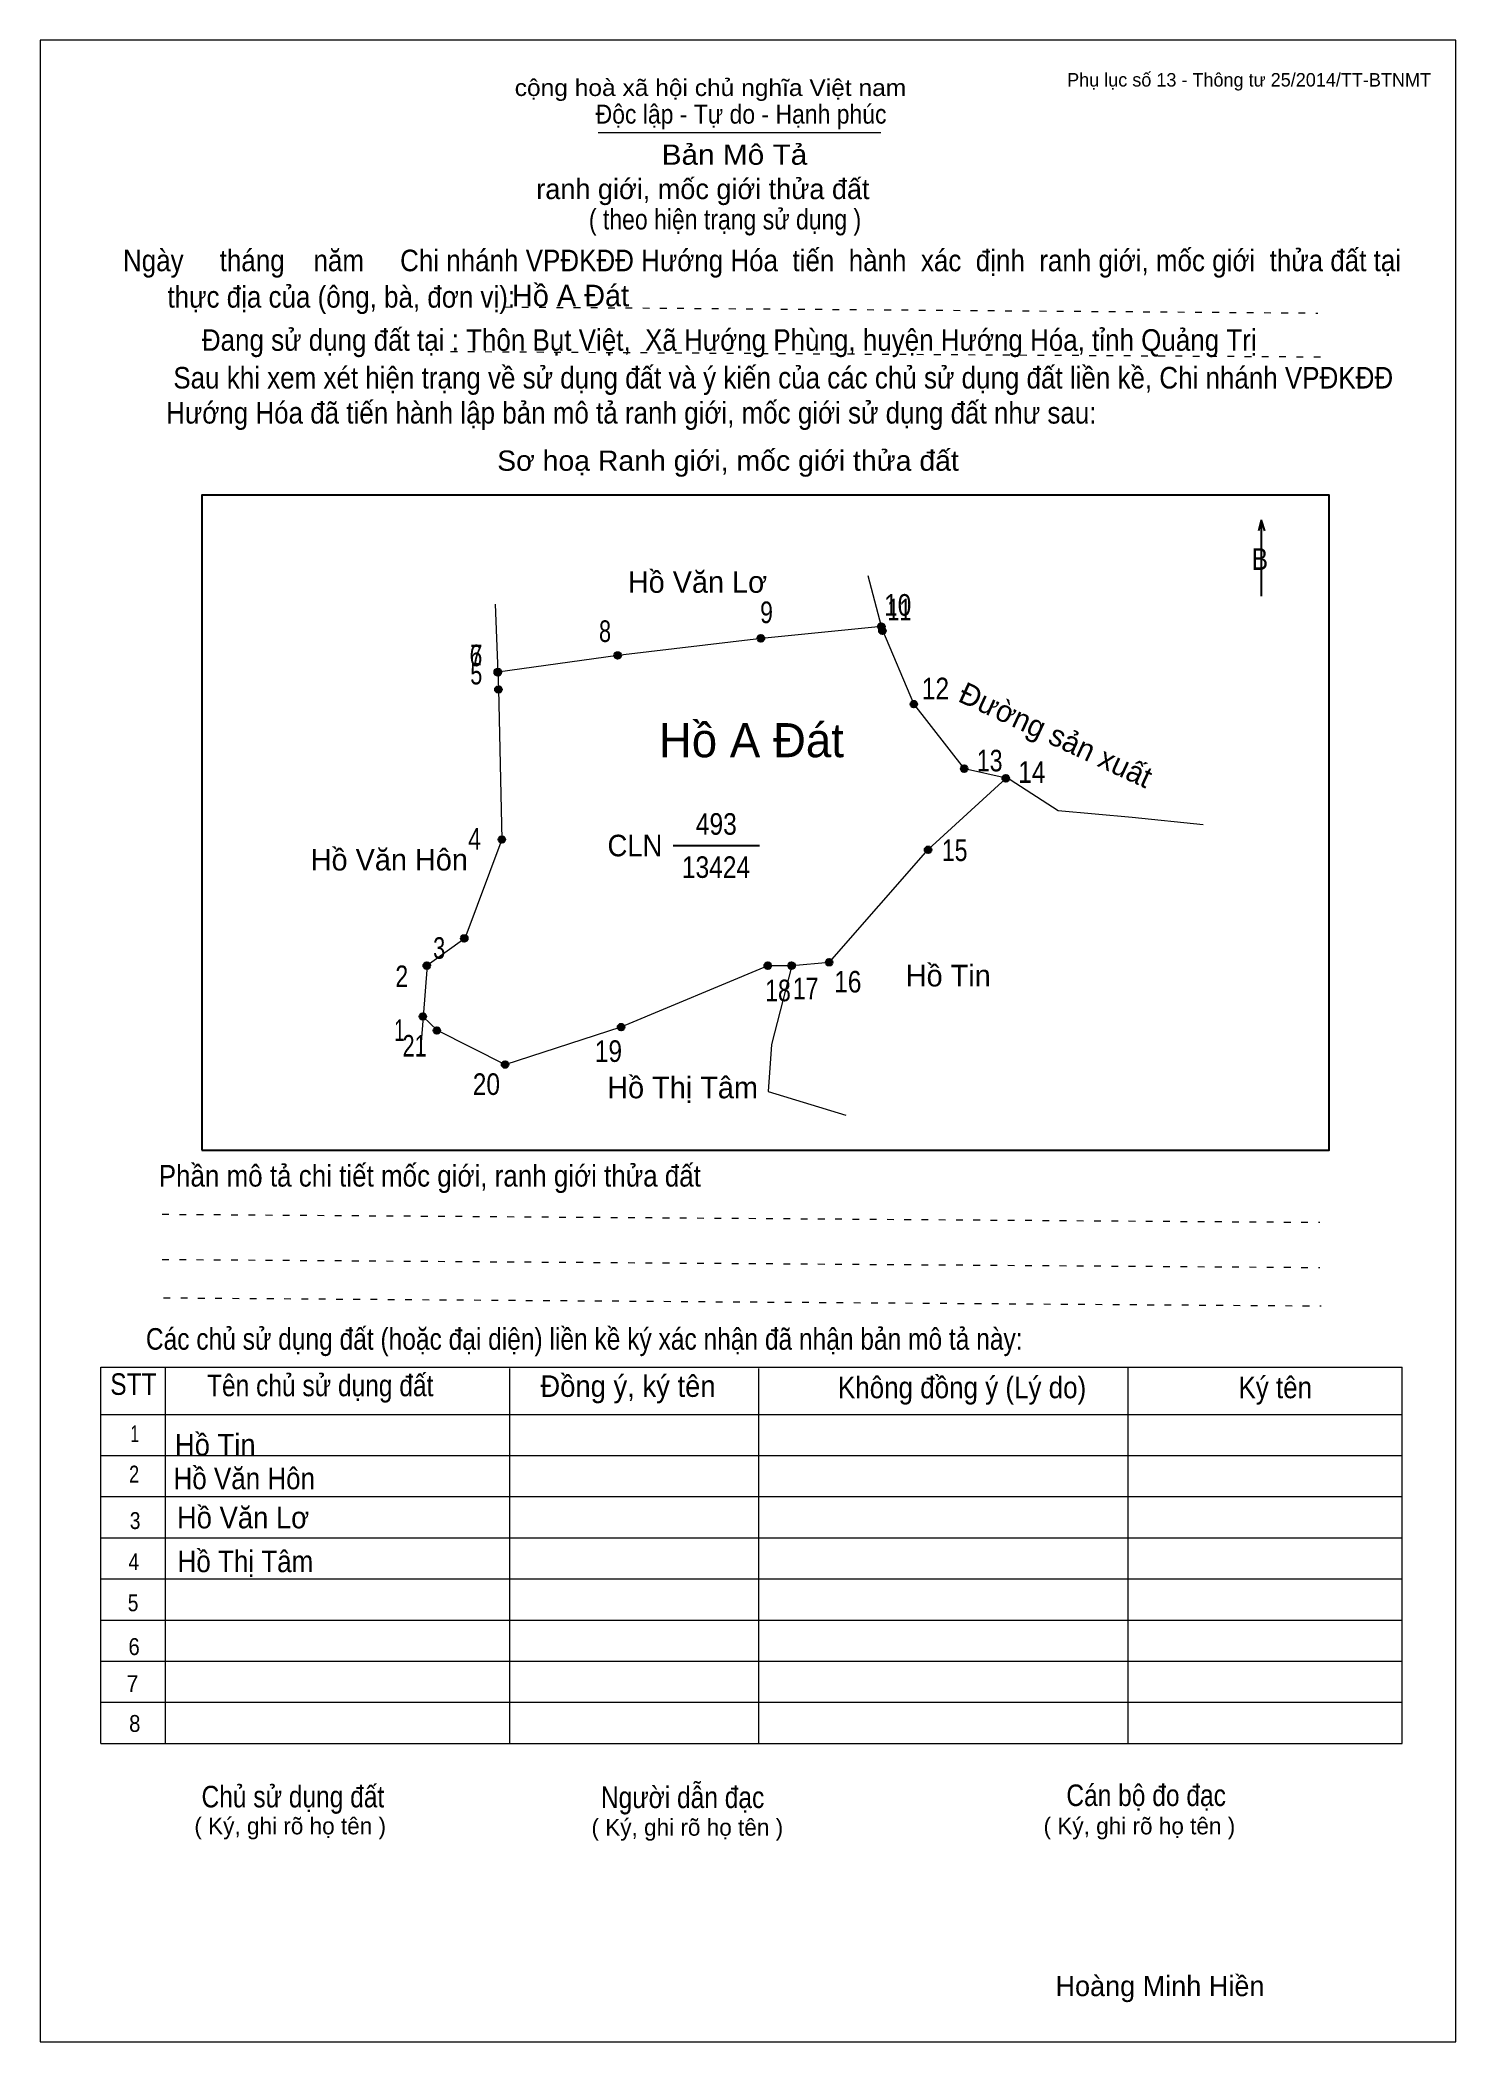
# Model space of a CAD drawing. Header units: centimetres. Extents: x 0 to 21, y 0 to 29.7.
import ezdxf
from ezdxf.enums import TextEntityAlignment as Align

# ---------------------------------------------------------------- set-up
doc = ezdxf.new("R2010")
doc.units = ezdxf.units.CM
doc.header["$LTSCALE"] = 0.13
doc.linetypes.add('DOTTED', pattern=[1.5, 0.3, -1.2])
for name, color, linetype, lineweight in [('1', 7, 'Continuous', 13), ('32', 7, 'Continuous', 25), ('33', 7, 'Continuous', 25), ('6', 7, 'Continuous', 13), ('62', 7, 'Continuous', 13)]:
    doc.layers.add(name, color=color, linetype=linetype, lineweight=lineweight)
for name, color, linetype in [('2', 7, 'Continuous'), ('34', 7, 'Continuous'), ('63', 7, 'Continuous')]:
    doc.layers.add(name, color=color, linetype=linetype)

msp = doc.modelspace()

# ---------------------------------------------------------------- hatches: boundary and pattern name
at = {"layer": '32'}
for points in [[(10.7416, 20.8239, 1), (10.6416, 20.8239, 1)], [(12.527, 21, 1), (12.427, 21, 1)], [(12.5432, 20.9352, 1), (12.4432, 20.9352, 1)], [(8.6167, 20.571, 1), (8.5167, 20.571, 1)], [(6.8379, 20.3241, 1), (6.7379, 20.3241, 1)], [(6.8379, 20.318, 1), (6.7379, 20.318, 1)], [(6.8481, 20.0656, 1), (6.7481, 20.0656, 1)], [(13.0096, 19.8485, 1), (12.9096, 19.8485, 1)], [(13.7553, 18.8898, 1), (13.6553, 18.8898, 1)], [(14.3725, 18.7472, 1), (14.2725, 18.7472, 1)], [(6.8987, 17.8395, 1), (6.7987, 17.8395, 1)], [(13.2206, 17.6873, 1), (13.1206, 17.6873, 1)], [(6.3421, 16.3724, 1), (6.2421, 16.3724, 1)], [(11.7534, 16.0177, 1), (11.6534, 16.0177, 1)], [(5.7856, 15.9677, 1), (5.6856, 15.9677, 1)], [(10.8428, 15.9672, 1), (10.7428, 15.9672, 1)], [(11.1969, 15.9672, 1), (11.0969, 15.9672, 1)], [(5.7275, 15.2138, 1), (5.6275, 15.2138, 1)], [(5.9354, 15.0059, 1), (5.8354, 15.0059, 1)], [(8.6673, 15.0565, 1), (8.5673, 15.0565, 1)], [(6.9472, 14.5, 1), (6.8472, 14.5, 1)]]:
    msp.add_hatch(color=256, dxfattribs=at).paths.add_polyline_path(points)

# ---------------------------------------------------------------- linework, layer by layer
at = {"layer": '1'}
msp.add_lwpolyline([(21, 0), (21, 29.7), (0, 29.7), (0, 0)], close=True, dxfattribs=at)
at = {"layer": '32'}
for centre in [(10.6916, 20.8239), (12.477, 21), (12.4932, 20.9352), (8.5667, 20.571), (6.7879, 20.3241), (6.7879, 20.318), (6.7981, 20.0656), (12.9596, 19.8485), (13.7053, 18.8898), (14.3225, 18.7472), (6.8487, 17.8395), (13.1706, 17.6873), (6.2921, 16.3724), (11.7034, 16.0177), (5.7356, 15.9677), (10.7928, 15.9672), (11.1469, 15.9672), (5.6775, 15.2138), (5.8854, 15.0059), (8.6173, 15.0565), (6.8972, 14.5)]:
    msp.add_circle(centre, 0.05, dxfattribs=at)
at = {"layer": '33'}
msp.add_line((9.39, 17.75), (10.67, 17.75), dxfattribs=at)
at = {"layer": '6'}
for p, q in [((6.75, 21.33), (6.79, 20.32)), ((5.68, 15.21), (5.64, 14.65))]:
    msp.add_line(p, q, dxfattribs=at)
for points in [[(12.5, 20.94), (12.48, 21), (12.28, 21.75)], [(12.48, 21), (10.7, 20.82), (8.57, 20.57), (6.79, 20.32)], [(14.33, 18.75), (13.71, 18.89), (12.96, 19.85), (12.5, 20.94)], [(6.79, 20.32), (6.79, 20.32), (6.8, 20.07), (6.85, 17.84), (6.3, 16.37), (5.74, 15.97), (5.68, 15.21)], [(11.15, 15.97), (11.71, 16.02), (13.17, 17.69), (14.33, 18.75)], [(14.33, 18.75), (14.39, 18.73), (15.1, 18.27), (16.2, 18.17), (17.25, 18.06)], [(5.68, 15.21), (5.89, 15.01), (6.9, 14.5), (8.62, 15.06), (10.8, 15.97), (11.15, 15.97)], [(11.15, 15.97), (10.85, 14.8), (10.8, 14.1), (11.95, 13.75)]]:
    msp.add_lwpolyline(points, dxfattribs=at)
at = {"layer": '62'}
for p, q in [((8.28, 28.33), (12.47, 28.33)), ((0.9, 10.01), (20.2, 10.01)), ((0.9, 4.43), (0.9, 10.01)), ((1.86, 4.43), (1.86, 10.01)), ((6.97, 4.43), (6.97, 9.99)), ((10.66, 4.43), (10.66, 9.99)), ((16.14, 4.43), (16.14, 10.01)), ((20.2, 4.43), (20.2, 10.01)), ((0.9, 9.31), (20.2, 9.31)), ((0.9, 8.7), (20.2, 8.7)), ((0.9, 8.09), (20.2, 8.09)), ((0.9, 7.48), (20.2, 7.48)), ((0.9, 6.87), (20.2, 6.87)), ((0.9, 6.26), (20.2, 6.26)), ((0.9, 5.65), (20.2, 5.65)), ((0.9, 5.04), (20.2, 5.04)), ((0.9, 4.43), (20.2, 4.43))]:
    msp.add_line(p, q, dxfattribs=at)
at = {"layer": '62', "linetype": 'DOTTED'}
for p, q in [((6.89, 25.74), (18.95, 25.65)), ((6.09, 25.08), (19.04, 25)), ((1.81, 12.28), (18.98, 12.16)), ((1.81, 11.61), (18.98, 11.49)), ((1.83, 11.04), (19, 10.92))]:
    msp.add_line(p, q, dxfattribs=at)
at = {"layer": '62', "lineweight": 25}
for p, q in [((18.11, 22.58), (18.11, 21.45)), ((18.11, 22.57), (18.07, 22.42)), ((18.11, 22.57), (18.16, 22.42))]:
    msp.add_line(p, q, dxfattribs=at)
msp.add_lwpolyline([(2.4, 13.23), (19.12, 13.23), (19.12, 22.95), (2.4, 22.95)], close=True, dxfattribs=at)

# ---------------------------------------------------------------- texts
at = {"layer": '2'}
msp.add_text('Hồ A Đát', height=0.5058, dxfattribs=at).set_placement((10.55, 19.06), align=Align.CENTER)
at = {"layer": '32'}
for s, width, p in [('10', 0.85, (12.72, 21.16)), ('11', 0.75, (12.745, 21.09)), ('8', 0.75, (8.38, 20.77)), ('9', 0.8, (10.775, 21.05)), ('6', 0.8, (6.465, 20.41)), ('7', 0.75, (6.47, 20.41)), ('5', 0.75, (6.47, 20.14)), ('12', 0.85, (13.28, 19.92)), ('13', 0.8, (14.085, 18.85)), ('14', 0.85, (14.71, 18.68)), ('4', 0.8, (6.445, 17.69)), ('15', 0.8, (13.565, 17.52)), ('3', 0.75, (5.92, 16.07)), ('2', 0.8, (5.365, 15.65)), ('18', 0.8, (10.945, 15.44)), ('17', 0.8, (11.355, 15.47)), ('16', 0.85, (11.98, 15.57)), ('1', 0.65, (5.33, 14.85)), ('21', 0.75, (5.555, 14.62)), ('19', 0.85, (8.43, 14.54)), ('20', 0.85, (6.62, 14.05))]:
    msp.add_text(s, height=0.32, dxfattribs=dict(at, width=width)).set_placement(p, align=Align.CENTER)
at = {"layer": '33'}
for s, p in [('Hồ Văn Lơ', (9.75, 21.5)), ('Hồ Văn Hôn', (5.18, 17.38)), ('Hồ Tin', (13.47, 15.66)), ('Hồ Thị Tâm', (9.53, 14))]:
    msp.add_text(s, height=0.32, dxfattribs=at).set_placement(p, align=Align.CENTER)
msp.add_text('Đường sản xuất', height=0.32, rotation=335.064, dxfattribs=at).set_placement((14.9975, 19.2456), align=Align.CENTER)
at = {"layer": '33', "width": 0.85}
for s, p in [('493', (10.03, 17.91)), ('13424', (10.025, 17.27))]:
    msp.add_text(s, height=0.32, dxfattribs=at).set_placement(p, align=Align.CENTER)
at = {"layer": '33', "width": 0.95}
msp.add_text('CLN', height=0.32, dxfattribs=at).set_placement((9.23, 17.59), align=Align.RIGHT)
at = {"layer": '34'}
msp.add_text('Hồ A Đát', height=0.32, dxfattribs=at).set_placement((7, 25.75))
for s, width, p in [('Hồ Tin', 0.95, (2, 8.7)), ('Hồ Văn Hôn', 0.9, (1.98, 8.2)), ('Hồ Văn Lơ', 0.95, (2.03, 7.62)), ('Hồ Thị Tâm', 0.9, (2.04, 6.97))]:
    msp.add_text(s, height=0.32, dxfattribs=dict(at, width=width)).set_placement(p)
at = {"layer": '62'}
for s, height, width, p in [('cộng hoà xã hội chủ nghĩa Việt nam', 0.2474, 1.1, (7.04, 28.87)), ('Độc lập - Tự do - Hạnh phúc', 0.2828, 0.9, (8.24, 28.46)), ('Bản Mô Tả', 0.3, 1.1, (9.22, 27.85)), ('( theo hiện trạng sử dụng )', 0.3, 0.85, (8.14, 26.89)), ('Ngày     tháng    năm     Chi nhánh VPĐKĐĐ Hướng Hóa  tiến  hành  xác  định  ranh giới, mốc giới  thửa đất tại ', 0.32, 0.9, (1.23, 26.27)), ('thực địa của (ông, bà, đơn vị): ', 0.32, 0.9, (1.89, 25.73)), ('Đang sử dụng đất tại : Thôn Bụt Việt,  Xã Hướng Phùng, huyện Hướng Hóa, tỉnh Quảng Trị', 0.32, 0.9, (2.4, 25.09)), (' Sau khi xem xét hiện trạng về sử dụng đất và ý kiến của các chủ sử dụng đất liền kề, Chi nhánh VPĐKĐĐ ', 0.32, 0.9, (1.87, 24.53)), ('Hướng Hóa đã tiến hành lập bản mô tả ranh giới, mốc giới sử dụng đất như sau:', 0.32, 0.9, (1.87, 24.01)), ('Sơ hoạ Ranh giới, mốc giới thửa đất', 0.3, 1.05, (6.78, 23.31)), ('B', 0.32, 0.85, (17.97, 21.84)), ('Phần mô tả chi tiết mốc giới, ranh giới thửa đất ', 0.32, 0.9, (1.76, 12.69)), ('Các chủ sử dụng đất (hoặc đại diện) liền kề ký xác nhận đã nhận bản mô tả này:', 0.32, 0.85, (1.57, 10.27))]:
    msp.add_text(s, height=height, dxfattribs=dict(at, width=width)).set_placement(p)
msp.add_text('ranh giới, mốc giới thửa đất', height=0.3, dxfattribs=at).set_placement((7.36, 27.34))
for s, height, width, p in [('STT', 0.32, 0.85, (1.385, 9.6)), ('Tên chủ sử dụng đất', 0.32, 0.85, (4.155, 9.58)), ('Đồng ý, ký tên', 0.32, 0.95, (8.72, 9.57)), ('Không đồng ý (Lý do)', 0.32, 0.9, (13.675, 9.55)), ('Ký tên', 0.32, 0.9, (18.32, 9.55)), ('1', 0.25, 0.7, (1.405, 8.9)), ('2', 0.25, 0.8, (1.395, 8.3)), ('3', 0.25, 0.85, (1.41, 7.61)), ('4', 0.25, 0.85, (1.39, 7)), ('5', 0.25, 0.85, (1.38, 6.39)), ('6', 0.25, 0.9, (1.395, 5.74)), ('7', 0.25, 0.95, (1.37, 5.19)), ('8', 0.25, 0.9, (1.405, 4.6)), ('Người dẫn đạc', 0.32, 0.85, (9.53, 3.47)), ('Chủ sử dụng đất', 0.32, 0.85, (3.75, 3.48)), ('Cán bộ đo đạc', 0.32, 0.85, (16.405, 3.5))]:
    msp.add_text(s, height=height, dxfattribs=dict(at, width=width)).set_placement(p, align=Align.CENTER)
for p in [(3.71, 3.08), (9.6, 3.06), (16.305, 3.08)]:
    msp.add_text('( Ký, ghi rõ họ tên )', height=0.25, dxfattribs=at).set_placement(p, align=Align.CENTER)
at = {"layer": '63'}
msp.add_text('Phụ lục số 13 - Thông tư 25/2014/TT-BTNMT', height=0.2, dxfattribs=at).set_placement((20.63, 29.01), align=Align.RIGHT)
msp.add_text('Hoàng Minh Hiền', height=0.3, dxfattribs=at).set_placement((16.61, 0.68), align=Align.CENTER)

doc.saveas('drawing.dxf')
